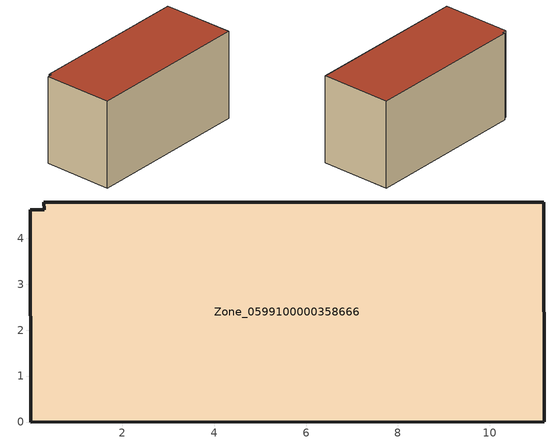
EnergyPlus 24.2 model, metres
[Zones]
Zone_0599100000358666
 floor ground (C_G): 11.18,0.01 0,0 0,4.62 0.3,4.62 0.29,4.79 11.18,4.79 z0
 wall outside (C_F): 11.18,0.01 11.18,4.79 0.29,4.79 0.3,4.62 0,4.62 0,0 11.18,0.01 z0:5.92
 roof outside (C_R): 0,0 11.18,0.01 11.18,4.79 0.29,4.79 0.3,4.62 0,4.62 z5.92
[BUILDING]
Pand.0599100000358666: North Axis=0; Terrain=City; Loads Convergence Tolerance Value=0.04; Temperature Convergence Tolerance Value=0.4; Solar Distribution=FullExterior; Maximum Number of Warmup Days=25; Minimum Number of Warmup Days=1
[Site:Location]
Rotterdam.The.Hague.AP_ZH_NLD Design_Conditions: Latitude=51.96; Longitude=4.45; Time Zone=1; Elevation=-4.5
[SITE:GROUNDTEMPERATURE:BUILDINGSURFACE]
18, 18, 18, 18, 18, 18, 18, 18, 18, 18, 18, 18
[MATERIAL] Thermal Absorptance=0.9; Solar Absorptance=0.7; Visible Absorptance=0.7
Name | Roughness | Thickness | Conductivity | Density | Specific Heat
G.TI.1992-2005 | MediumSmooth | 0.15 | 0.06 | 540 | 1210
F.TI.1992-2005 | Rough | 0.3 | 0.12 | 1920 | 840
R.TI.1992-2005 | MediumRough | 0.2 | 0.08 | 1500 | 1000
[CONSTRUCTION]
C_G: G.TI.1992-2005
C_F: F.TI.1992-2005
C_R: R.TI.1992-2005
[ZONE]
Zone_0599100000358666: Type=1; Multiplier=1; Ceiling Height=Autocalculate; Volume=Autocalculate; Floor Area=autocalculate; Part of Total Floor Area=Yes
[ZONEINFILTRATION:DESIGNFLOWRATE]
Infil_Zone_0599100000358666: Zone or ZoneList or Space or SpaceList=Zone_0599100000358666; Schedule=AlwaysOn; Design Flow Rate Calculation Method=Flow/Area; Flow Rate per Floor Area=0.0015; Constant Term Coefficient=1; Temperature Term Coefficient=0; Velocity Term Coefficient=0; Velocity Squared Term Coefficient=0
[HVACTEMPLATE:ZONE:IDEALLOADSAIRSYSTEM]
Zone_0599100000358666: Maximum Heating Supply Air Temperature=50; Minimum Cooling Supply Air Temperature=13; Maximum Heating Supply Air Humidity Ratio=0.0156; Minimum Cooling Supply Air Humidity Ratio=0.0077; Heating Limit=NoLimit; Cooling Limit=NoLimit; Dehumidification Control Type=ConstantSensibleHeatRatio; Cooling Sensible Heat Ratio=0.7; Dehumidification Setpoint=60; Humidification Control Type=None; Humidification Setpoint=30; Outdoor Air Method=None; Outdoor Air Flow Rate per Person=0.00944; Outdoor Air Flow Rate per Zone Floor Area=0; Outdoor Air Flow Rate per Zone=0; Demand Controlled Ventilation Type=None; Outdoor Air Economizer Type=NoEconomizer; Heat Recovery Type=None; Sensible Heat Recovery Effectiveness=0.7; Latent Heat Recovery Effectiveness=0.65
[ZONECONTROL:THERMOSTAT]
ThermostatControl_Zone_0599100000358666: Zone or ZoneList=Zone_0599100000358666; Control Type Schedule=DualSetpointControlType; Control 1=Thermostat_Zone_0599100000358666; Temperature Difference Between Cutout And Setpoint=0
[THERMOSTATSETPOINT:DUALSETPOINT]
Thermostat_Zone_0599100000358666: Heating Setpoint Temperature Schedule=HeatingSetpoint_Zone_0599100000358666; Cooling Setpoint Temperature Schedule=CoolingSetpoint_Zone_0599100000358666
[SCHEDULE:COMPACT]
HeatingSetpoint_Zone_0599100000358666: Through: 12/31, For: AllDays, Until: 24:00, 21
CoolingSetpoint_Zone_0599100000358666: Through: 12/31, For: AllDays, Until: 24:00, 24
DualSetpointControlType: Through: 12/31, For: AllDays, Until: 24:00, 4
AlwaysOn: Through: 12/31, For: AllDays, Until: 24:00, 1
